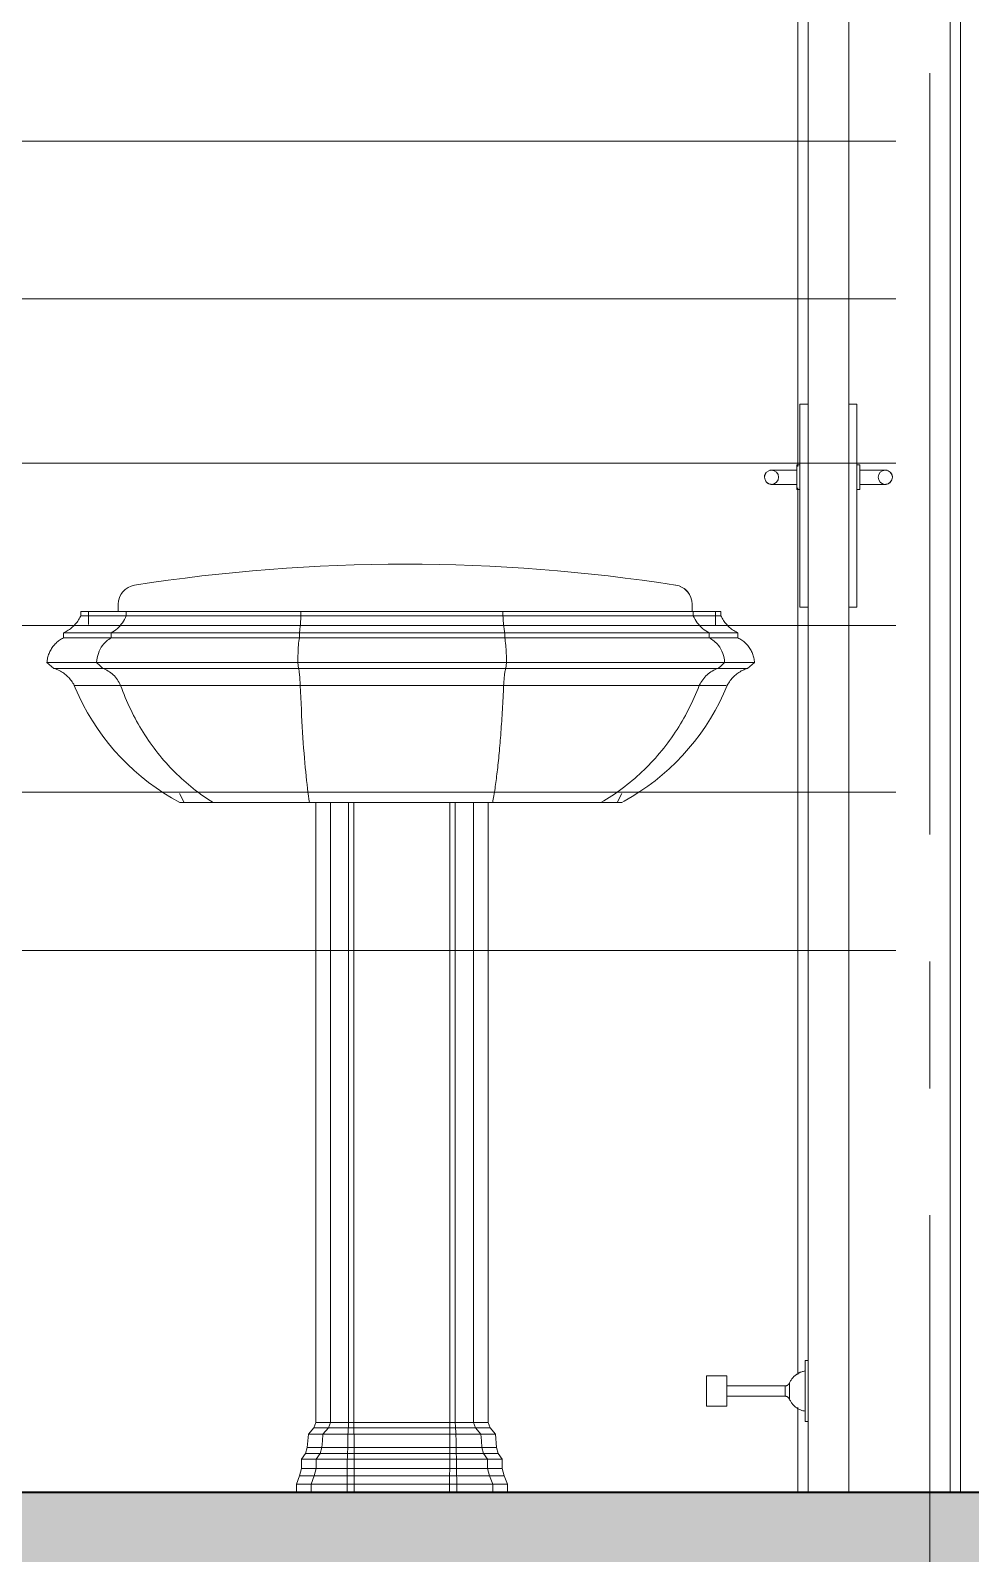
# Model space of a CAD drawing. Header units: millimetres. Extents: x 1373 to 40779, y 1939 to 6439.
# Drawn here: x 25325.7 to 25418.3, y 3569.8 to 3719.8 of the extents above; entities that cross this region are included whole.
import ezdxf

# ---------------------------------------------------------------- set-up
doc = ezdxf.new("R2010")
doc.units = ezdxf.units.MM
doc.linetypes.add('IMPORT-CENTER2', pattern=[112.5, 75, -12.5, 12.5, -12.5])
for name, color, linetype, lineweight in [('A-AREA-IDEN', 2, 'Continuous', 18), ('A-DETL', 6, 'Continuous', 30), ('A-DETL-GENF', 92, 'Continuous', 18), ('A-DOOR', 31, 'Continuous', 18), ('A-DOOR-FRAM', 31, 'Continuous', 18), ('A-FLOR-FNSH', 192, 'Continuous', 35), ('P-SANR-FIXT', 6, 'Continuous', 18), ('S-GRID', 252, 'IMPORT-CENTER2', 5), ('YAZI', 2, 'Continuous', 18)]:
    doc.layers.add(name, color=color, linetype=linetype, lineweight=lineweight)

# ---------------------------------------------------------------- blocks, each defined once
blk = doc.blocks.new('_MB_KAPI_CAMLI_B - _m_kapı_80_camlı-V35-Schnitt 1')
at = {"layer": 'A-DOOR'}
for p, q in [((622.35, 8), (622.35, -200)), ((626.35, -200), (626.35, 8)), ((622.35, -92.81), (621.55, -92.81)), ((621.55, -92.81), (621.55, -92.9)), ((621.55, -92.81), (621.55, -93.48)), ((627.15, -92.81), (626.35, -92.81)), ((627.15, -93.48), (627.15, -92.81)), ((627.15, -92.9), (627.15, -92.81)), ((621.55, -112.14), (621.55, -93.48)), ((627.15, -93.48), (627.15, -112.14)), ((621.55, -98.78), (621.25, -98.78)), ((621.25, -98.78), (621.25, -100)), ((627.45, -98.78), (627.15, -98.78)), ((627.45, -100), (627.45, -98.78)), ((621.25, -99.3), (619.75, -99.3)), ((621.25, -100), (621.25, -101.22)), ((628.95, -99.3), (627.45, -99.3)), ((627.45, -101.22), (627.45, -100)), ((619.75, -100.7), (621.25, -100.7)), ((621.25, -101.22), (621.55, -101.22)), ((627.15, -101.22), (627.45, -101.22)), ((627.45, -100.7), (628.95, -100.7)), ((621.55, -112.14), (621.55, -112.81)), ((627.15, -112.81), (627.15, -112.14)), ((621.55, -112.72), (621.55, -112.81)), ((621.55, -112.81), (622.35, -112.81)), ((626.35, -112.81), (627.15, -112.81)), ((627.15, -112.81), (627.15, -112.72)), ((622.35, -187), (622.05, -187)), ((622.05, -193), (622.05, -187)), ((614.35, -188.5), (612.35, -188.5)), ((612.35, -191.5), (612.35, -188.5)), ((614.35, -191.5), (614.35, -188.5)), ((620.1, -189.5), (614.35, -189.5)), ((614.35, -190.5), (620.1, -190.5)), ((620.1, -190.5), (620.1, -189.5)), ((620.52, -189.19), (620.52, -190.81)), ((612.35, -191.5), (614.35, -191.5)), ((622.05, -193), (622.35, -193)), ((622.35, -200), (626.35, -200))]:
    blk.add_line(p, q, dxfattribs=at)
at = {"layer": 'A-DOOR', "flags": 128}
for points in [[(618.06, -99.92), (618.06, -99.89), (618.07, -99.86), (618.07, -99.83), (618.08, -99.81), (618.09, -99.78), (618.1, -99.75), (618.11, -99.73), (618.12, -99.7), (618.13, -99.68), (618.14, -99.65), (618.16, -99.63), (618.17, -99.6), (618.19, -99.58), (618.21, -99.56)], [(618.5, -100.66), (618.48, -100.64), (618.45, -100.63), (618.43, -100.62), (618.4, -100.61), (618.38, -100.59), (618.36, -100.58), (618.33, -100.56), (618.31, -100.54), (618.29, -100.53), (618.27, -100.51), (618.25, -100.49), (618.23, -100.47), (618.21, -100.45), (618.19, -100.42)], [(618.58, -99.32), (618.6, -99.32), (618.63, -99.31), (618.66, -99.31), (618.69, -99.3), (618.72, -99.3), (618.74, -99.3), (618.75, -99.3)], [(618.75, -99.3), (618.75, -99.3), (618.75, -99.3), (618.76, -99.3), (618.76, -99.3), (618.77, -99.3), (618.78, -99.3), (618.79, -99.3), (618.8, -99.3), (618.82, -99.3), (618.83, -99.3), (618.85, -99.3), (618.86, -99.3), (618.88, -99.3), (618.9, -99.3), (618.93, -99.3), (618.95, -99.3), (618.97, -99.3), (619, -99.3), (619.03, -99.3), (619.05, -99.3), (619.08, -99.3), (619.11, -99.3), (619.15, -99.3), (619.18, -99.3), (619.21, -99.3), (619.25, -99.3), (619.28, -99.3), (619.32, -99.3), (619.35, -99.3), (619.39, -99.3), (619.43, -99.3), (619.46, -99.3), (619.5, -99.3), (619.54, -99.3), (619.58, -99.3), (619.62, -99.3), (619.66, -99.3), (619.7, -99.3), (619.74, -99.3), (619.75, -99.3)], [(628.95, -99.3), (628.99, -99.3), (629.03, -99.3), (629.07, -99.3), (629.11, -99.3), (629.15, -99.3), (629.19, -99.3), (629.23, -99.3), (629.27, -99.3), (629.3, -99.3), (629.34, -99.3), (629.38, -99.3), (629.41, -99.3), (629.45, -99.3), (629.48, -99.3), (629.52, -99.3), (629.55, -99.3), (629.58, -99.3), (629.61, -99.3), (629.64, -99.3), (629.67, -99.3), (629.7, -99.3), (629.72, -99.3), (629.75, -99.3), (629.77, -99.3), (629.79, -99.3), (629.81, -99.3), (629.83, -99.3), (629.85, -99.3), (629.87, -99.3), (629.88, -99.3), (629.9, -99.3), (629.91, -99.3), (629.92, -99.3), (629.93, -99.3), (629.94, -99.3), (629.94, -99.3), (629.95, -99.3), (629.95, -99.3), (629.95, -99.3)], [(629.95, -99.3), (629.98, -99.3), (630.01, -99.3), (630.04, -99.31), (630.06, -99.31), (630.09, -99.31), (630.12, -99.32)], [(630.51, -100.42), (630.5, -100.44), (630.48, -100.46), (630.46, -100.48), (630.44, -100.5), (630.42, -100.52), (630.4, -100.54), (630.38, -100.56), (630.35, -100.57), (630.33, -100.59), (630.31, -100.6), (630.28, -100.62), (630.26, -100.63), (630.23, -100.64), (630.21, -100.65)], [(630.49, -99.55), (630.51, -99.58), (630.52, -99.6), (630.54, -99.62), (630.56, -99.65), (630.57, -99.67), (630.58, -99.7), (630.59, -99.72), (630.6, -99.75), (630.61, -99.77), (630.62, -99.8), (630.63, -99.83), (630.64, -99.85), (630.64, -99.88), (630.65, -99.91), (630.65, -99.94)], [(618.75, -100.7), (618.72, -100.7), (618.7, -100.7), (618.67, -100.69), (618.64, -100.69), (618.61, -100.69), (618.59, -100.68)], [(619.75, -100.7), (619.71, -100.7), (619.67, -100.7), (619.63, -100.7), (619.59, -100.7), (619.55, -100.7), (619.51, -100.7), (619.48, -100.7), (619.44, -100.7), (619.4, -100.7), (619.36, -100.7), (619.33, -100.7), (619.29, -100.7), (619.25, -100.7), (619.22, -100.7), (619.19, -100.7), (619.15, -100.7), (619.12, -100.7), (619.09, -100.7), (619.06, -100.7), (619.03, -100.7), (619.01, -100.7), (618.98, -100.7), (618.96, -100.7), (618.93, -100.7), (618.91, -100.7), (618.89, -100.7), (618.87, -100.7), (618.85, -100.7), (618.83, -100.7), (618.82, -100.7), (618.81, -100.7), (618.79, -100.7), (618.78, -100.7), (618.77, -100.7), (618.77, -100.7), (618.76, -100.7), (618.76, -100.7), (618.75, -100.7), (618.75, -100.7)], [(629.95, -100.7), (629.95, -100.7), (629.95, -100.7), (629.94, -100.7), (629.94, -100.7), (629.93, -100.7), (629.92, -100.7), (629.91, -100.7), (629.9, -100.7), (629.89, -100.7), (629.87, -100.7), (629.86, -100.7), (629.84, -100.7), (629.82, -100.7), (629.8, -100.7), (629.78, -100.7), (629.75, -100.7), (629.73, -100.7), (629.7, -100.7), (629.68, -100.7), (629.65, -100.7), (629.62, -100.7), (629.59, -100.7), (629.56, -100.7), (629.52, -100.7), (629.49, -100.7), (629.46, -100.7), (629.42, -100.7), (629.39, -100.7), (629.35, -100.7), (629.31, -100.7), (629.28, -100.7), (629.24, -100.7), (629.2, -100.7), (629.16, -100.7), (629.12, -100.7), (629.08, -100.7), (629.04, -100.7), (629, -100.7), (628.96, -100.7), (628.95, -100.7)], [(630.13, -100.68), (630.1, -100.68), (630.07, -100.69), (630.04, -100.69), (630.01, -100.7), (629.99, -100.7), (629.96, -100.7), (629.95, -100.7)], [(620.52, -189.19), (620.55, -189.12), (620.59, -189.05), (620.63, -188.98), (620.67, -188.91), (620.72, -188.85), (620.76, -188.78), (620.81, -188.72), (620.87, -188.66), (620.92, -188.6), (620.98, -188.54), (621.04, -188.49), (621.1, -188.44), (621.16, -188.39), (621.23, -188.34), (621.3, -188.3), (621.36, -188.26), (621.43, -188.22), (621.51, -188.19), (621.58, -188.15), (621.65, -188.13), (621.73, -188.1), (621.81, -188.08), (621.88, -188.06), (621.96, -188.04), (622.04, -188.02), (622.05, -188.02)], [(620.1, -189.5), (620.12, -189.5), (620.14, -189.49), (620.16, -189.49), (620.18, -189.48), (620.2, -189.48), (620.22, -189.47), (620.24, -189.46), (620.26, -189.46), (620.28, -189.45), (620.3, -189.44), (620.32, -189.43), (620.34, -189.42), (620.35, -189.4), (620.37, -189.39), (620.38, -189.38), (620.4, -189.36), (620.42, -189.35), (620.43, -189.33), (620.44, -189.32), (620.46, -189.3), (620.47, -189.29), (620.48, -189.27), (620.49, -189.25), (620.5, -189.23), (620.51, -189.21), (620.52, -189.2), (620.52, -189.19)], [(620.52, -190.81), (620.51, -190.79), (620.5, -190.77), (620.49, -190.75), (620.48, -190.73), (620.47, -190.72), (620.46, -190.7), (620.44, -190.68), (620.43, -190.67), (620.42, -190.65), (620.4, -190.64), (620.39, -190.62), (620.37, -190.61), (620.35, -190.6), (620.34, -190.59), (620.32, -190.57), (620.3, -190.56), (620.28, -190.55), (620.26, -190.54), (620.25, -190.54), (620.23, -190.53), (620.21, -190.52), (620.19, -190.52), (620.17, -190.51), (620.15, -190.51), (620.13, -190.5), (620.1, -190.5), (620.1, -190.5)], [(622.05, -191.98), (621.97, -191.96), (621.89, -191.95), (621.82, -191.93), (621.74, -191.9), (621.66, -191.88), (621.59, -191.85), (621.52, -191.82), (621.44, -191.78), (621.37, -191.74), (621.31, -191.7), (621.24, -191.66), (621.17, -191.62), (621.11, -191.57), (621.05, -191.52), (620.99, -191.46), (620.93, -191.41), (620.87, -191.35), (620.82, -191.29), (620.77, -191.23), (620.72, -191.16), (620.68, -191.1), (620.64, -191.03), (620.6, -190.96), (620.56, -190.89), (620.53, -190.82), (620.52, -190.81)]]:
    blk.add_lwpolyline(points, dxfattribs=at)
at = {"layer": 'A-DOOR'}
for centre, start, end in [((618.75, -100), 0, 180), ((618.75, -100), 180, 0), ((629.95, -100), 0, 180), ((629.95, -100), 180, 0)]:
    blk.add_arc(centre, 0.7, start, end, dxfattribs=at)
at = {"layer": 'A-DOOR-FRAM'}
for p, q in [((621.35, -98.94), (621.35, 8.5)), ((637.35, 8.5), (637.35, -200)), ((636.35, 6), (636.35, -200)), ((621.35, -188.36), (621.35, -101.06)), ((621.35, -200), (621.35, -191.62))]:
    blk.add_line(p, q, dxfattribs=at)
blk = doc.blocks.new('A$Cb0e8746a')
at = {"layer": 'YAZI', "linetype": 'Continuous', "lineweight": 0}
for p, q in [((0.02, 171.86), (150.05, 171.86)), ((150.05, 156.33), (0.02, 156.33)), ((150.05, 140.15), (0.02, 140.15)), ((150.05, 124.15), (0.02, 124.15)), ((150.05, 107.74), (0.02, 107.74)), ((150.05, 92.15), (0, 92.15))]:
    blk.add_line(p, q, dxfattribs=at)

msp = doc.modelspace()

# ---------------------------------------------------------------- hatches: boundary and pattern name
at = {"layer": 'A-DETL-GENF'}
h = msp.add_hatch(dxfattribs=at)
h.set_pattern_fill('ANSI33', color=153, style=0)
h.set_pattern_definition([(45, (-4726.611, 6394.9317), (-4.490128, 4.490128), []), (45, (-4722.121, 6394.9317), (-4.490128, 4.490128), [3.175, -1.5875])])
h.paths.add_polyline_path([(24984.31, 3275.76), (24984.31, 5063.76), (25234.31, 5063.76), (25234.31, 5025.76), (25259.31, 5025.76), (25259.31, 5063.76), (25834.6, 5063.76), (25834.6, 5025.76), (25859.6, 5025.76), (25859.6, 5063.76), (26040.63, 5063.76), (26040.63, 5075.76), (25234.31, 5075.76), (24984.31, 5075.76), (24984.31, 5240.76), (24744.31, 5240.76), (24744.31, 5075.76), (23644.59, 5075.76), (23644.59, 5063.76), (23774.59, 5063.76), (23774.59, 5025.76), (23799.59, 5025.76), (23799.59, 5063.76), (24289.31, 5063.76), (24289.31, 5025.76), (24314.31, 5025.76), (24314.31, 5063.76), (24744.31, 5063.76), (24744.31, 4775.76), (23674.32, 4775.76), (23674.32, 4763.76), (23774.59, 4763.76), (23774.59, 4725.76), (23799.59, 4725.76), (23799.59, 4763.76), (24289.31, 4763.76), (24289.31, 4725.76), (24314.31, 4725.76), (24314.31, 4763.76), (24744.31, 4763.76), (24744.31, 4475.76), (23674.32, 4475.76), (23674.32, 4463.76), (23774.59, 4463.76), (23774.59, 4425.76), (23799.59, 4425.76), (23799.59, 4463.76), (24289.31, 4463.76), (24289.31, 4425.76), (24314.31, 4425.76), (24314.31, 4463.76), (24744.31, 4463.76), (24744.31, 4175.76), (23674.32, 4175.76), (23674.32, 4163.76), (23774.59, 4163.76), (23774.59, 4125.76), (23799.59, 4125.76), (23799.59, 4163.76), (24289.31, 4163.76), (24289.31, 4125.76), (24314.31, 4125.76), (24314.31, 4163.76), (24744.31, 4163.76), (24744.31, 3875.76), (23674.32, 3875.76), (23674.32, 3863.76), (23774.59, 3863.76), (23774.59, 3825.76), (23799.59, 3825.76), (23799.59, 3863.76), (24289.31, 3863.76), (24289.31, 3825.76), (24314.31, 3825.76), (24314.31, 3863.76), (24744.31, 3863.76), (24744.31, 3575.76), (23774.59, 3575.76), (23774.59, 3545.76), (23474.27, 3545.76), (23474.28, 3275.76), (23474.28, 3245.76), (23774.59, 3245.76), (23774.59, 3215.76), (24744.31, 3215.76), (24744.31, 3085.76), (24984.31, 3085.76), (24984.31, 3215.76), (25859.6, 3215.76), (25909.6, 3215.76), (25909.6, 3275.76), (25859.6, 3275.76), (25859.6, 3575.76), (25835.46, 3575.76), (25234.31, 3575.76), (25234.31, 3525.76), (25259.31, 3525.76), (25259.31, 3563.76), (25835.46, 3563.76), (25835.46, 3275.76)])
h.paths.add_polyline_path([(24959.31, 3125.76), (24769.31, 3125.76), (24769.31, 3275.76), (24769.31, 5225.76), (24959.31, 5225.76), (24959.31, 4775.76), (24959.31, 3275.76)], flags=16)
h.paths.add_polyline_path([(24744.31, 3275.76), (23499.27, 3275.76), (23499.27, 3531.13), (23774.59, 3531.13), (23799.59, 3530.13), (23799.59, 3563.76), (24289.31, 3563.76), (24289.31, 3525.76), (24314.31, 3525.76), (24314.31, 3563.76), (24744.31, 3563.76)], flags=16)

# ---------------------------------------------------------------- linework, layer by layer
at = {"layer": 'A-DETL'}
msp.add_lwpolyline([(23774.59, 3575.76), (23774.59, 3545.76), (23474.27, 3545.76), (23474.28, 3275.76), (23474.28, 3245.76), (23774.59, 3245.76), (23774.59, 3215.76), (24744.31, 3215.76), (24744.31, 3085.76), (24984.31, 3085.76), (24984.31, 3215.76), (25859.6, 3215.76), (25909.6, 3215.76), (25909.6, 3275.76), (25859.6, 3275.76), (25859.6, 3575.76), (25835.46, 3575.76), (25234.31, 3575.76), (25234.31, 3525.76), (25259.31, 3525.76), (25259.31, 3563.76), (25835.46, 3563.76), (25835.46, 3275.76), (24984.31, 3275.76)], dxfattribs=at)
at = {"layer": 'A-FLOR-FNSH', "color": 250}
msp.add_line((25833.4, 3575.76), (25249.31, 3575.76), dxfattribs=at)
at = {"layer": 'P-SANR-FIXT', "color": 8}
for p, q in [((25334.37, 3663.25), (25334.37, 3662.55)), ((25390.88, 3662.55), (25390.88, 3663.25)), ((25330.31, 3661.5), (25330.38, 3661.6)), ((25330.38, 3661.6), (25330.45, 3661.71)), ((25330.45, 3661.71), (25330.52, 3661.83)), ((25330.52, 3661.83), (25330.58, 3661.94)), ((25330.58, 3661.94), (25330.64, 3662.06)), ((25330.64, 3662.06), (25330.67, 3662.12)), ((25330.67, 3662.55), (25330.67, 3662.12)), ((25335.15, 3662.55), (25330.67, 3662.55)), ((25330.67, 3662.12), (25335.15, 3662.12)), ((25331.43, 3662.55), (25331.43, 3661.24)), ((25352.36, 3662.55), (25335.15, 3662.55)), ((25335.15, 3662.12), (25335.15, 3662.55)), ((25335.15, 3662.12), (25352.36, 3662.12)), ((25372.26, 3662.55), (25352.36, 3662.55)), ((25352.36, 3662.12), (25352.36, 3662.55)), ((25352.36, 3662.12), (25372.26, 3662.12)), ((25391, 3662.55), (25372.26, 3662.55)), ((25372.26, 3662.55), (25372.26, 3662.12)), ((25372.26, 3662.12), (25391, 3662.12)), ((25393.72, 3662.55), (25391, 3662.55)), ((25391, 3662.12), (25391, 3662.55)), ((25391, 3662.12), (25393.68, 3662.12)), ((25393.18, 3661.18), (25393.18, 3662.55)), ((25393.69, 3662.12), (25393.72, 3662.12)), ((25393.72, 3662.12), (25393.72, 3662.55)), ((25393.72, 3662.12), (25393.77, 3662)), ((25393.77, 3662), (25393.83, 3661.88)), ((25393.83, 3661.88), (25393.9, 3661.77)), ((25393.9, 3661.77), (25393.97, 3661.66)), ((25393.97, 3661.66), (25394.04, 3661.55)), ((25394.04, 3661.55), (25394.12, 3661.44)), ((25328.99, 3660.44), (25329.11, 3660.5)), ((25328.99, 3660.44), (25328.99, 3659.93)), ((25328.99, 3660.44), (25333.68, 3660.44)), ((25329.11, 3660.5), (25329.23, 3660.56)), ((25329.23, 3660.56), (25329.34, 3660.62)), ((25329.34, 3660.62), (25329.45, 3660.69)), ((25329.45, 3660.69), (25329.56, 3660.77)), ((25329.56, 3660.77), (25329.67, 3660.84)), ((25329.67, 3660.84), (25329.77, 3660.93)), ((25329.77, 3660.93), (25329.87, 3661.01)), ((25329.87, 3661.01), (25329.96, 3661.1)), ((25329.96, 3661.1), (25330.05, 3661.2)), ((25330.05, 3661.2), (25330.14, 3661.29)), ((25330.14, 3661.29), (25330.23, 3661.39)), ((25330.23, 3661.39), (25330.31, 3661.5)), ((25333.68, 3659.93), (25333.68, 3660.44)), ((25333.68, 3660.44), (25352.21, 3660.44)), ((25352.21, 3659.93), (25352.21, 3660.44)), ((25352.21, 3660.44), (25372.44, 3660.44)), ((25372.44, 3660.44), (25372.44, 3659.93)), ((25372.44, 3660.44), (25392.57, 3660.44)), ((25392.57, 3659.93), (25392.57, 3660.44)), ((25392.57, 3660.44), (25395.39, 3660.44)), ((25394.12, 3661.44), (25394.2, 3661.34)), ((25394.2, 3661.34), (25394.29, 3661.24)), ((25394.29, 3661.24), (25394.38, 3661.15)), ((25394.38, 3661.15), (25394.47, 3661.06)), ((25394.47, 3661.06), (25394.57, 3660.97)), ((25394.57, 3660.97), (25394.67, 3660.88)), ((25394.67, 3660.88), (25394.77, 3660.8)), ((25394.77, 3660.8), (25394.88, 3660.73)), ((25394.88, 3660.73), (25394.99, 3660.66)), ((25394.99, 3660.66), (25395.1, 3660.59)), ((25395.1, 3660.59), (25395.22, 3660.53)), ((25395.22, 3660.53), (25395.33, 3660.47)), ((25395.33, 3660.47), (25395.39, 3660.44)), ((25395.39, 3659.93), (25395.39, 3660.44)), ((25327.59, 3658.5), (25327.64, 3658.6)), ((25327.64, 3658.6), (25327.69, 3658.7)), ((25327.69, 3658.7), (25327.75, 3658.8)), ((25327.75, 3658.8), (25327.8, 3658.9)), ((25327.8, 3658.9), (25327.87, 3658.99)), ((25327.87, 3658.99), (25327.94, 3659.09)), ((25327.94, 3659.09), (25328.01, 3659.18)), ((25328.01, 3659.18), (25328.08, 3659.26)), ((25328.08, 3659.26), (25328.16, 3659.34)), ((25328.16, 3659.34), (25328.24, 3659.42)), ((25328.24, 3659.42), (25328.32, 3659.5)), ((25328.32, 3659.5), (25328.41, 3659.57)), ((25328.41, 3659.57), (25328.5, 3659.64)), ((25328.5, 3659.64), (25328.59, 3659.71)), ((25328.59, 3659.71), (25328.69, 3659.77)), ((25328.69, 3659.77), (25328.79, 3659.83)), ((25328.79, 3659.83), (25328.89, 3659.88)), ((25328.89, 3659.88), (25328.99, 3659.93)), ((25328.99, 3659.93), (25328.99, 3659.93)), ((25328.99, 3659.93), (25333.68, 3659.93)), ((25333.68, 3659.93), (25352.21, 3659.93)), ((25352.21, 3659.93), (25372.44, 3659.93)), ((25372.44, 3659.93), (25392.57, 3659.93)), ((25392.57, 3659.93), (25395.37, 3659.93)), ((25395.39, 3659.93), (25395.5, 3659.88)), ((25395.5, 3659.88), (25395.6, 3659.83)), ((25395.6, 3659.83), (25395.69, 3659.77)), ((25395.69, 3659.77), (25395.79, 3659.71)), ((25395.79, 3659.71), (25395.88, 3659.64)), ((25395.88, 3659.64), (25395.97, 3659.57)), ((25395.97, 3659.57), (25396.06, 3659.5)), ((25396.06, 3659.5), (25396.14, 3659.42)), ((25396.14, 3659.42), (25396.22, 3659.34)), ((25396.22, 3659.34), (25396.3, 3659.26)), ((25396.3, 3659.26), (25396.38, 3659.18)), ((25396.38, 3659.18), (25396.45, 3659.09)), ((25396.45, 3659.09), (25396.51, 3658.99)), ((25396.51, 3658.99), (25396.58, 3658.9)), ((25396.58, 3658.9), (25396.64, 3658.8)), ((25396.64, 3658.8), (25396.69, 3658.7)), ((25396.69, 3658.7), (25396.75, 3658.6)), ((25396.75, 3658.6), (25396.79, 3658.5)), ((25396.79, 3658.5), (25396.84, 3658.39)), ((25327.35, 3657.51), (25327.36, 3657.62)), ((25327.35, 3657.51), (25328.04, 3656.93)), ((25327.36, 3657.62), (25327.38, 3657.74)), ((25327.36, 3657.51), (25332.24, 3657.51)), ((25327.38, 3657.74), (25327.39, 3657.85)), ((25327.39, 3657.85), (25327.41, 3657.96)), ((25327.41, 3657.96), (25327.44, 3658.07)), ((25327.44, 3658.07), (25327.47, 3658.18)), ((25327.47, 3658.18), (25327.51, 3658.29)), ((25327.51, 3658.29), (25327.55, 3658.39)), ((25327.55, 3658.39), (25327.59, 3658.5)), ((25332.54, 3657.22), (25332.24, 3657.51)), ((25332.24, 3657.51), (25352.06, 3657.51)), ((25332.84, 3656.93), (25332.54, 3657.22)), ((25352.09, 3657.22), (25352.06, 3657.51)), ((25352.06, 3657.51), (25372.61, 3657.51)), ((25352.12, 3656.93), (25352.09, 3657.22)), ((25372.57, 3657.22), (25372.54, 3656.93)), ((25372.61, 3657.51), (25372.57, 3657.22)), ((25372.61, 3657.51), (25394.09, 3657.51)), ((25393.45, 3656.93), (25393.77, 3657.22)), ((25393.77, 3657.22), (25394.09, 3657.51)), ((25394.09, 3657.51), (25397.03, 3657.51)), ((25396.34, 3656.93), (25397.03, 3657.51)), ((25396.84, 3658.39), (25396.88, 3658.29)), ((25396.88, 3658.29), (25396.91, 3658.18)), ((25396.91, 3658.18), (25396.94, 3658.07)), ((25396.94, 3658.07), (25396.97, 3657.96)), ((25396.97, 3657.96), (25396.99, 3657.85)), ((25396.99, 3657.85), (25397.01, 3657.74)), ((25397.01, 3657.74), (25397.02, 3657.62)), ((25397.02, 3657.62), (25397.03, 3657.51)), ((25397.03, 3657.51), (25397.03, 3657.51)), ((25328.06, 3656.93), (25328.04, 3656.93)), ((25328.05, 3656.93), (25332.84, 3656.93)), ((25328.19, 3656.88), (25328.06, 3656.93)), ((25328.31, 3656.84), (25328.19, 3656.88)), ((25328.43, 3656.79), (25328.31, 3656.84)), ((25328.55, 3656.73), (25328.43, 3656.79)), ((25328.67, 3656.67), (25328.55, 3656.73)), ((25328.79, 3656.6), (25328.67, 3656.67)), ((25328.9, 3656.53), (25328.79, 3656.6)), ((25329.01, 3656.45), (25328.9, 3656.53)), ((25329.12, 3656.38), (25329.01, 3656.45)), ((25329.22, 3656.29), (25329.12, 3656.38)), ((25329.32, 3656.2), (25329.22, 3656.29)), ((25329.42, 3656.11), (25329.32, 3656.2)), ((25329.51, 3656.02), (25329.42, 3656.11)), ((25329.6, 3655.92), (25329.51, 3656.02)), ((25329.68, 3655.81), (25329.6, 3655.92)), ((25329.76, 3655.71), (25329.68, 3655.81)), ((25329.84, 3655.6), (25329.76, 3655.71)), ((25329.91, 3655.49), (25329.84, 3655.6)), ((25332.84, 3656.93), (25352.12, 3656.93)), ((25352.12, 3656.93), (25372.54, 3656.93)), ((25372.54, 3656.93), (25393.45, 3656.93)), ((25393.45, 3656.93), (25396.34, 3656.93)), ((25394.49, 3655.51), (25394.42, 3655.39)), ((25394.56, 3655.62), (25394.49, 3655.51)), ((25394.63, 3655.73), (25394.56, 3655.62)), ((25394.72, 3655.83), (25394.63, 3655.73)), ((25394.8, 3655.94), (25394.72, 3655.83)), ((25394.89, 3656.03), (25394.8, 3655.94)), ((25394.98, 3656.13), (25394.89, 3656.03)), ((25395.08, 3656.22), (25394.98, 3656.13)), ((25395.18, 3656.31), (25395.08, 3656.22)), ((25395.28, 3656.39), (25395.18, 3656.31)), ((25395.39, 3656.47), (25395.28, 3656.39)), ((25395.5, 3656.54), (25395.39, 3656.47)), ((25395.62, 3656.61), (25395.5, 3656.54)), ((25395.73, 3656.68), (25395.62, 3656.61)), ((25395.85, 3656.74), (25395.73, 3656.68)), ((25395.97, 3656.8), (25395.85, 3656.74)), ((25396.09, 3656.85), (25395.97, 3656.8)), ((25396.22, 3656.89), (25396.09, 3656.85)), ((25396.34, 3656.93), (25396.22, 3656.89)), ((25329.98, 3655.37), (25329.91, 3655.49)), ((25330.04, 3655.26), (25329.98, 3655.37)), ((25330.14, 3655.02), (25330.04, 3655.26)), ((25330.04, 3655.26), (25334.6, 3655.26)), ((25330.51, 3654.18), (25330.14, 3655.02)), ((25330.92, 3653.36), (25330.51, 3654.18)), ((25334.6, 3655.26), (25352.3, 3655.26)), ((25352.3, 3655.26), (25372.32, 3655.26)), ((25372.32, 3655.26), (25391.59, 3655.26)), ((25391.59, 3655.26), (25394.23, 3655.26)), ((25393.98, 3654.42), (25393.58, 3653.59)), ((25394.34, 3655.26), (25393.98, 3654.42)), ((25394.35, 3655.28), (25394.34, 3655.26)), ((25394.42, 3655.39), (25394.35, 3655.28)), ((25331.35, 3652.56), (25330.92, 3653.36)), ((25331.83, 3651.77), (25331.35, 3652.56)), ((25393.15, 3652.78), (25392.69, 3651.99)), ((25393.58, 3653.59), (25393.15, 3652.78)), ((25332.33, 3651), (25331.83, 3651.77)), ((25332.86, 3650.26), (25332.33, 3651)), ((25392.2, 3651.22), (25391.68, 3650.47)), ((25392.69, 3651.99), (25392.2, 3651.22)), ((25333.42, 3649.53), (25332.86, 3650.26)), ((25334.01, 3648.83), (25333.42, 3649.53)), ((25391.13, 3649.74), (25390.54, 3649.03)), ((25391.68, 3650.47), (25391.13, 3649.74)), ((25334.62, 3648.16), (25334.01, 3648.83)), ((25335.27, 3647.51), (25334.62, 3648.16)), ((25389.93, 3648.35), (25389.3, 3647.69)), ((25390.54, 3649.03), (25389.93, 3648.35)), ((25335.94, 3646.88), (25335.27, 3647.51)), ((25336.63, 3646.28), (25335.94, 3646.88)), ((25388.64, 3647.05), (25387.95, 3646.45)), ((25389.3, 3647.69), (25388.64, 3647.05)), ((25337.35, 3645.71), (25336.63, 3646.28)), ((25338.09, 3645.17), (25337.35, 3645.71)), ((25338.85, 3644.66), (25338.09, 3645.17)), ((25386.51, 3645.32), (25385.75, 3644.8)), ((25387.24, 3645.87), (25386.51, 3645.32)), ((25387.95, 3646.45), (25387.24, 3645.87)), ((25339.63, 3644.18), (25338.85, 3644.66)), ((25340.42, 3643.73), (25339.63, 3644.18)), ((25340.87, 3643.71), (25340.4, 3644.61)), ((25340.42, 3643.73), (25343.71, 3643.73)), ((25340.87, 3643.71), (25342.24, 3643.71)), ((25342.27, 3643.71), (25344.1, 3643.71)), ((25343.71, 3643.73), (25353.19, 3643.73)), ((25344.1, 3643.71), (25353.23, 3643.71)), ((25353.19, 3643.73), (25371.25, 3643.73)), ((25353.23, 3643.71), (25371.2, 3643.71)), ((25353.82, 3643.71), (25353.82, 3582.68)), ((25355.26, 3643.71), (25355.26, 3582.68)), ((25357.05, 3643.71), (25357.05, 3582.68)), ((25357.57, 3643.71), (25357.57, 3582.68)), ((25367.04, 3643.71), (25367.04, 3582.68)), ((25367.56, 3643.71), (25367.56, 3582.68)), ((25369.36, 3643.71), (25369.36, 3582.68)), ((25370.79, 3582.68), (25370.79, 3643.71)), ((25371.2, 3643.71), (25381.5, 3643.71)), ((25371.25, 3643.73), (25381.91, 3643.73)), ((25381.5, 3643.71), (25383.51, 3643.71)), ((25381.91, 3643.73), (25383.96, 3643.73)), ((25383.98, 3644.61), (25383.51, 3643.71)), ((25384.19, 3643.86), (25383.96, 3643.73)), ((25384.98, 3644.31), (25384.19, 3643.86)), ((25385.75, 3644.8), (25384.98, 3644.31)), ((25353.63, 3582.15), (25353.1, 3581.52)), ((25353.82, 3582.68), (25353.63, 3582.15)), ((25355.07, 3582.15), (25353.63, 3582.15)), ((25353.84, 3582.68), (25355.26, 3582.68)), ((25354.53, 3581.52), (25355.07, 3582.15)), ((25355.07, 3582.15), (25355.26, 3582.68)), ((25357.03, 3582.15), (25355.07, 3582.15)), ((25355.26, 3582.68), (25357.05, 3582.68)), ((25357.03, 3582.15), (25357.58, 3582.15)), ((25357.57, 3582.68), (25357.05, 3582.68)), ((25357.57, 3582.68), (25362.31, 3582.68)), ((25357.57, 3582.68), (25357.58, 3582.15)), ((25362.31, 3582.15), (25357.58, 3582.15)), ((25362.31, 3582.68), (25367.04, 3582.68)), ((25367.04, 3582.15), (25362.31, 3582.15)), ((25367.56, 3582.68), (25367.04, 3582.68)), ((25367.04, 3582.68), (25367.04, 3582.15)), ((25367.04, 3582.15), (25367.58, 3582.15)), ((25367.56, 3582.68), (25369.36, 3582.68)), ((25369.55, 3582.15), (25367.58, 3582.15)), ((25369.36, 3582.68), (25370.78, 3582.68)), ((25369.55, 3582.15), (25369.36, 3582.68)), ((25370.99, 3582.15), (25369.55, 3582.15)), ((25370.08, 3581.52), (25369.55, 3582.15)), ((25370.99, 3582.15), (25370.79, 3582.68)), ((25371.52, 3581.52), (25370.99, 3582.15)), ((25353.1, 3581.52), (25352.98, 3580.21)), ((25354.53, 3581.52), (25353.1, 3581.52)), ((25354.48, 3580.86), (25354.42, 3580.21)), ((25354.53, 3581.52), (25354.48, 3580.86)), ((25356.98, 3581.52), (25354.53, 3581.52)), ((25356.98, 3580.86), (25356.97, 3580.21)), ((25356.98, 3581.52), (25357.59, 3581.52)), ((25356.98, 3581.52), (25356.98, 3580.86)), ((25362.31, 3581.52), (25357.59, 3581.52)), ((25357.59, 3581.52), (25357.59, 3580.86)), ((25357.59, 3580.86), (25357.59, 3580.21)), ((25367.02, 3581.52), (25362.31, 3581.52)), ((25367.02, 3581.52), (25367.63, 3581.52)), ((25367.02, 3581.52), (25367.02, 3580.86)), ((25367.02, 3580.86), (25367.02, 3580.21)), ((25370.08, 3581.52), (25367.63, 3581.52)), ((25367.63, 3581.52), (25367.64, 3580.86)), ((25367.64, 3580.86), (25367.64, 3580.21)), ((25371.52, 3581.52), (25370.08, 3581.52)), ((25370.08, 3581.52), (25370.14, 3580.86)), ((25370.14, 3580.86), (25370.19, 3580.21)), ((25371.63, 3580.21), (25371.52, 3581.52)), ((25352.82, 3579.62), (25352.43, 3579.06)), ((25352.43, 3579.06), (25352.43, 3578.15)), ((25353.87, 3579.06), (25352.43, 3579.06)), ((25352.98, 3580.21), (25352.82, 3579.62)), ((25354.26, 3579.62), (25352.82, 3579.62)), ((25354.42, 3580.21), (25352.98, 3580.21)), ((25353.87, 3579.06), (25354.26, 3579.62)), ((25356.93, 3579.06), (25353.87, 3579.06)), ((25353.87, 3579.06), (25353.87, 3578.15)), ((25354.42, 3580.21), (25354.26, 3579.62)), ((25356.96, 3579.62), (25354.26, 3579.62)), ((25356.97, 3580.21), (25354.42, 3580.21)), ((25356.93, 3579.06), (25357.61, 3579.06)), ((25356.93, 3579.06), (25356.93, 3578.15)), ((25356.97, 3580.21), (25356.96, 3579.62)), ((25356.96, 3579.62), (25357.6, 3579.62)), ((25356.97, 3580.21), (25357.59, 3580.21)), ((25362.31, 3580.21), (25357.59, 3580.21)), ((25357.59, 3580.21), (25357.6, 3579.62)), ((25362.31, 3579.62), (25357.6, 3579.62)), ((25357.6, 3579.62), (25357.61, 3579.06)), ((25362.31, 3579.06), (25357.61, 3579.06)), ((25357.61, 3579.06), (25357.61, 3578.15)), ((25367.02, 3580.21), (25362.31, 3580.21)), ((25367.02, 3579.62), (25362.31, 3579.62)), ((25367.01, 3579.06), (25362.31, 3579.06)), ((25367.02, 3579.62), (25367.01, 3579.06)), ((25367.01, 3579.06), (25367.68, 3579.06)), ((25367.01, 3579.06), (25367.01, 3578.15)), ((25367.02, 3580.21), (25367.64, 3580.21)), ((25367.02, 3580.21), (25367.02, 3579.62)), ((25367.02, 3579.62), (25367.66, 3579.62)), ((25369.15, 3580.21), (25367.64, 3580.21)), ((25367.64, 3580.21), (25367.66, 3579.62)), ((25370.35, 3579.62), (25367.66, 3579.62)), ((25370.75, 3579.06), (25367.68, 3579.06)), ((25367.68, 3579.06), (25367.68, 3578.15)), ((25370.19, 3580.21), (25369.16, 3580.21)), ((25371.63, 3580.21), (25370.19, 3580.21)), ((25370.19, 3580.21), (25370.35, 3579.62)), ((25371.79, 3579.62), (25370.35, 3579.62)), ((25370.75, 3579.06), (25370.35, 3579.62)), ((25372.18, 3579.06), (25370.75, 3579.06)), ((25370.75, 3579.06), (25370.75, 3578.15)), ((25371.79, 3579.62), (25371.63, 3580.21)), ((25372.19, 3579.06), (25371.79, 3579.62)), ((25372.19, 3578.15), (25372.19, 3579.06)), ((25352.43, 3578.15), (25352.23, 3577.41)), ((25353.87, 3578.15), (25352.43, 3578.15)), ((25353.87, 3578.15), (25353.67, 3577.41)), ((25356.93, 3578.15), (25353.87, 3578.15)), ((25356.93, 3578.15), (25356.92, 3577.41)), ((25356.93, 3578.15), (25357.61, 3578.15)), ((25362.31, 3578.15), (25357.61, 3578.15)), ((25357.61, 3578.15), (25357.61, 3577.41)), ((25367.01, 3578.15), (25362.31, 3578.15)), ((25367.01, 3578.15), (25367, 3577.41)), ((25367.01, 3578.15), (25367.68, 3578.15)), ((25370.75, 3578.15), (25367.68, 3578.15)), ((25367.68, 3578.15), (25367.69, 3577.41)), ((25372.18, 3578.15), (25370.75, 3578.15)), ((25370.75, 3578.15), (25370.94, 3577.41)), ((25372.38, 3577.41), (25372.19, 3578.15)), ((25352.23, 3577.41), (25351.93, 3576.58)), ((25351.93, 3576.58), (25351.93, 3575.76)), ((25353.37, 3576.58), (25351.93, 3576.58)), ((25353.67, 3577.41), (25352.23, 3577.41)), ((25353.37, 3576.58), (25353.67, 3577.41)), ((25356.91, 3576.58), (25353.37, 3576.58)), ((25353.37, 3576.58), (25353.37, 3575.76)), ((25356.92, 3577.41), (25353.67, 3577.41)), ((25356.91, 3576.58), (25357.62, 3576.58)), ((25356.91, 3576.58), (25356.91, 3575.76)), ((25356.92, 3577.41), (25357.61, 3577.41)), ((25362.31, 3577.41), (25357.61, 3577.41)), ((25357.61, 3577.41), (25357.62, 3576.58)), ((25362.31, 3576.58), (25357.62, 3576.58)), ((25357.62, 3576.58), (25357.62, 3575.76)), ((25367, 3577.41), (25362.31, 3577.41)), ((25366.99, 3576.58), (25362.31, 3576.58)), ((25367, 3577.41), (25366.99, 3576.58)), ((25366.99, 3576.58), (25367.71, 3576.58)), ((25366.99, 3576.58), (25366.99, 3575.76)), ((25367, 3577.41), (25367.69, 3577.41)), ((25370.94, 3577.41), (25367.69, 3577.41)), ((25371.25, 3576.58), (25367.71, 3576.58)), ((25367.71, 3576.58), (25367.71, 3575.76)), ((25372.38, 3577.41), (25370.94, 3577.41)), ((25371.25, 3576.58), (25370.94, 3577.41)), ((25372.69, 3576.58), (25371.25, 3576.58)), ((25371.25, 3576.58), (25371.25, 3575.76)), ((25372.69, 3576.58), (25372.38, 3577.41)), ((25372.69, 3575.76), (25372.69, 3576.58))]:
    msp.add_line(p, q, dxfattribs=at)
for centre, radius, start, end in [((25362.62, 3494.5), 172.7, 81.1244, 98.8756), ((25336.27, 3663.25), 1.9, 98.8756, 180), ((25388.98, 3663.25), 1.91, 0, 81.1244), ((25388.98, 3663.25), 1.9, 13.5207, 67.6037), ((25336.27, 3663.25), 1.9, 139.4378, 166.4793)]:
    msp.add_arc(centre, radius, start, end, dxfattribs=at)
for centre, major_axis, ratio, start_param, end_param in [((25414.45, 3571.57), (-56.1, 17.31), 0.739942, 0.157372, 0.171821), ((25522.78, 3561.6), (-139.35, 99.09), 0.907673, 0.532979, 0.536308), ((25778.26, 3530.95), (-410.18, 126.52), 0.739942, 0.238602, 0.240549), ((24946.35, 3530.95), (410.18, 126.52), 0.739942, 6.042636, 6.044584), ((25201.84, 3561.6), (139.35, 99.09), 0.907673, 5.746878, 5.750206), ((25310.17, 3571.57), (56.1, 17.31), 0.739942, 6.111364, 6.125814), ((25446.96, 3565.06), (-86.46, 31.96), 0.79124, 0.242957, 0.25057), ((25277.65, 3565.06), (86.46, 31.96), 0.79124, 6.032615, 6.040228), ((25641.62, 3547.15), (-239.24, 170.12), 0.907673, 0.554627, 0.557677), ((25083, 3547.15), (239.24, 170.12), 0.907673, 5.725508, 5.728558)]:
    msp.add_ellipse(centre, major_axis=major_axis, ratio=ratio, start_param=start_param, end_param=end_param, dxfattribs=at)
for points in [[(25333.68, 3660.44), (25333.89, 3660.55), (25334.3, 3660.83), (25334.81, 3661.41), (25335.05, 3661.87), (25335.15, 3662.12)], [(25352.21, 3660.44), (25352.23, 3660.55), (25352.27, 3660.83), (25352.32, 3661.41), (25352.35, 3661.87), (25352.36, 3662.12)], [(25372.26, 3662.12), (25372.27, 3661.87), (25372.3, 3661.41), (25372.36, 3660.83), (25372.41, 3660.55), (25372.44, 3660.44)], [(25392.57, 3660.44), (25392.34, 3660.55), (25391.9, 3660.83), (25391.36, 3661.41), (25391.1, 3661.87), (25391, 3662.12)], [(25372.54, 3656.93), (25372.51, 3656.87), (25372.47, 3656.7), (25372.41, 3656.32), (25372.36, 3655.83), (25372.34, 3655.46), (25372.32, 3655.26)], [(25343.71, 3643.73), (25342.36, 3644.56), (25339.81, 3646.58), (25336.68, 3650.52), (25335.18, 3653.63), (25334.6, 3655.26)], [(25353.19, 3643.73), (25353.07, 3644.56), (25352.82, 3646.58), (25352.51, 3650.52), (25352.36, 3653.63), (25352.3, 3655.26)], [(25372.32, 3655.26), (25372.29, 3654.44), (25372.21, 3652.85), (25372.06, 3650.61), (25371.89, 3648.55), (25371.69, 3646.69), (25371.48, 3645.07), (25371.32, 3644.15), (25371.25, 3643.73)], [(25381.91, 3643.73), (25383.35, 3644.56), (25386.06, 3646.58), (25389.38, 3650.52), (25390.97, 3653.63), (25391.59, 3655.26)]]:
    msp.add_open_spline(points, degree=3, dxfattribs=at)
for points, knots in [([(25332.24, 3657.51), (25332.25, 3657.82), (25332.37, 3658.42), (25332.84, 3659.32), (25333.35, 3659.76), (25333.68, 3659.93)], [-1, -1, -1, -1, -0.7, -0.4, 0, 0, 0, 0]), ([(25352.06, 3657.51), (25352.06, 3657.82), (25352.07, 3658.42), (25352.12, 3659.32), (25352.17, 3659.76), (25352.21, 3659.93)], [-1, -1, -1, -1, -0.7, -0.4, 0, 0, 0, 0]), ([(25372.44, 3659.93), (25372.47, 3659.76), (25372.54, 3659.32), (25372.59, 3658.42), (25372.61, 3657.82), (25372.61, 3657.51)], [0, 0, 0, 0, 0.4, 0.7, 1, 1, 1, 1]), ([(25394.09, 3657.51), (25394.08, 3657.82), (25393.95, 3658.42), (25393.46, 3659.32), (25392.91, 3659.76), (25392.57, 3659.93)], [-1, -1, -1, -1, -0.7, -0.4, 0, 0, 0, 0]), ([(25334.6, 3655.26), (25334.42, 3655.65), (25334.05, 3656.19), (25333.4, 3656.69), (25333.03, 3656.87), (25332.84, 3656.93)], [-1, -1, -1, -1, -0.5, -0.25, 0, 0, 0, 0]), ([(25352.3, 3655.26), (25352.28, 3655.65), (25352.24, 3656.19), (25352.18, 3656.7), (25352.14, 3656.87), (25352.12, 3656.93)], [-1, -1, -1, -1, -0.5, -0.25, 0, 0, 0, 0]), ([(25391.59, 3655.26), (25391.78, 3655.65), (25392.17, 3656.19), (25392.87, 3656.69), (25393.25, 3656.87), (25393.45, 3656.93)], [-1, -1, -1, -1, -0.5, -0.25, 0, 0, 0, 0])]:
    msp.add_open_spline(points, degree=3, knots=knots, dxfattribs=at)
at = {"layer": 'S-GRID', "lineweight": 18}
msp.add_line((25414.31, 2740.57), (25414.31, 5601.39), dxfattribs=at)

# ---------------------------------------------------------------- block references
at = {"layer": 'A-AREA-IDEN'}
msp.add_blockref('A$Cb0e8746a', (25260.9, 3537), dxfattribs=at)
at = {"layer": 'A-DOOR'}
msp.add_blockref('_MB_KAPI_CAMLI_B - _m_kapı_80_camlı-V35-Schnitt 1', (24779.96, 3775.76), dxfattribs=at)

doc.saveas('drawing.dxf')
